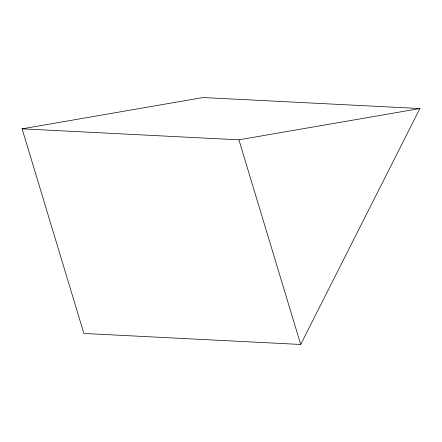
<?xml version="1.0" encoding="UTF-8"?>
<svg xmlns="http://www.w3.org/2000/svg" width="442" height="442" viewBox="0 0 442 442"><rect width="100%" height="100%" fill="white"/><g stroke="black" fill="none" stroke-linecap="round" stroke-linejoin="round"><path stroke-width="0.66" d="M419.9 108.539L300.693 344.467L83.881 333.461L22.1 128.832L203.093 97.533L419.9 108.539L238.907 139.832L22.1 128.832M238.907 139.832L300.693 344.467"/></g></svg>
